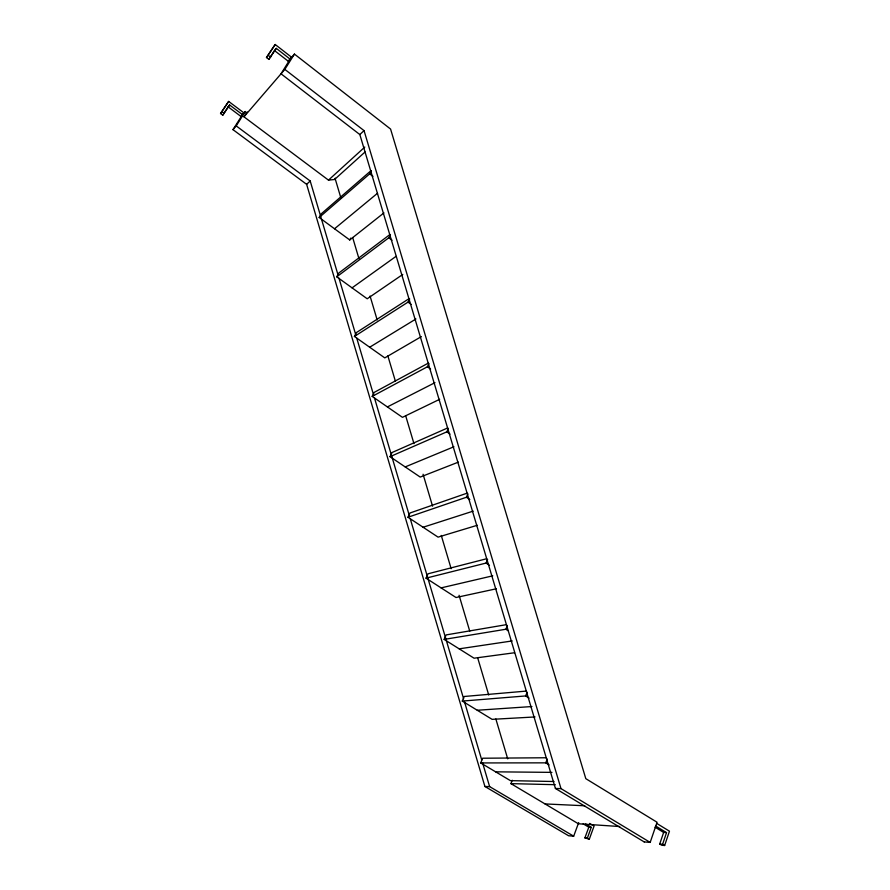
<?xml version="1.0" encoding="UTF-8"?>
<svg xmlns="http://www.w3.org/2000/svg" width="890" height="890" viewBox="0 0 890 890"><rect width="100%" height="100%" fill="white"/><g stroke="black" fill="none" stroke-linecap="round" stroke-linejoin="round"><path stroke-width="1.33" d="M659.712 844.031L662.605 844.265L666.532 832.628L663.64 832.428L659.712 844.031L661.748 845.255L664.641 845.5L669.458 831.193L656.698 823.395M644.215 841.918L650.178 842.407L657.065 822.249L585.809 778.672L390.577 129.061L294.445 54.09L290.607 58.573M584.908 837.879L587.367 838.08L591.26 827.355L588.802 827.188L584.908 837.879L589.302 839.226L594.075 826.042L589.681 823.417M242.091 115.266L232.98 129.64L306.627 184.33L484.905 786.482L568.621 835.766L573.683 836.177L578.689 822.594M546.349 757.757L482.636 758.224L480.711 762.941L545.759 762.852L547.239 759.025M619.729 826.532L578.389 823.773L510.927 783.634L512.262 780.241M526.268 691.096L464.235 696.481L462.277 701.086L525.634 695.947L527.147 692.209M506.532 624.635L446.135 634.915L444.155 639.409L505.843 629.252L507.367 625.614M486.786 558.709L428.023 573.794L426.021 578.166L486.062 563.07L487.609 559.543M477.34 525.267L438.069 537.137L407.976 517.257L466.382 497.265L467.951 493.839M458.439 462.11L420.214 477.073L390.031 456.67L446.825 431.85L448.415 428.502M407.976 517.257L410.001 512.996L467.172 493.138M390.031 456.67L392.078 452.509L447.681 427.945M439.66 399.31L402.458 417.332L372.176 396.406L427.367 366.791L428.98 363.554M372.176 396.406L374.256 392.357L428.312 363.12M421.382 336.598L384.791 357.891L354.42 336.453L408.032 302.111L409.667 298.962M354.42 336.453L356.523 332.504L409.044 298.662M402.781 274.443L367.214 298.773L336.754 276.823L388.797 237.797L390.454 234.738M336.754 276.823L338.879 272.974L389.898 234.548M370.874 170.78L321.334 213.756L319.187 217.494L349.737 239.955L350.771 238.086M319.187 217.494L369.684 173.85L371.353 170.88M247.12 111.862L243.971 116.824L328.477 180.125L334.584 179.491L335.352 178.145M288.304 61.276L291.408 57.116L275.199 44.5L266.477 57.538L268.858 59.374L276.278 48.371L290.129 59.14L288.304 61.276L274.487 50.552L276.278 48.371M291.408 57.116L281.029 73.814L359.838 134.557L555.416 788.462L644.193 841.918M243.971 116.824L284.833 69.398L294.445 54.09M232.98 129.64L236.195 125.902L245.34 111.473L241.034 116.512L228.129 106.856L229.642 105.009L242.581 114.699L243.793 112.785L228.652 101.427L220.542 113.531L222.767 115.188L229.642 105.009M241.034 116.512L243.793 112.785M268.858 59.374L274.487 50.552M266.477 57.538L275.199 44.5M222.767 115.188L228.129 106.856M220.542 113.531L228.652 101.427M306.627 184.33L310.198 180.993L236.195 125.902M359.838 134.557L364.043 130.619L284.833 69.398M328.477 180.125L364.8 147.061M334.584 179.491L365.045 151.99M334.529 228.774L377.582 193.197M349.737 239.955L383.946 212.899M352.062 287.848L396.039 256.365M369.684 347.222L415.93 318.987M387.395 406.919L434.976 382.656M405.195 466.927L453.933 446.758M423.095 527.247L473.191 511.127M441.084 587.89L492.76 575.819M496.342 588.779L456.014 597.513L426.021 578.166M459.173 648.843L512.24 640.933M514.565 652.748L474.059 658.2L444.155 639.409M477.263 710.253L531.931 706.538M535.035 716.951L492.092 719.343L462.277 701.086M495.63 771.83L551.945 772.375M554.025 781.52L510.415 780.641L480.711 762.941M510.927 783.634L555.293 784.691M484.905 786.482L489.622 786.615L573.683 836.177M555.416 788.462L561 788.618L650.178 842.407M545.036 803.926L584.752 805.773M587.367 838.08L589.302 839.226M585.631 823.995L591.26 827.355M583.173 823.828L588.802 827.188M662.605 844.265L664.641 845.5M545.759 762.852L549.141 764.91M655.707 826.02L666.532 832.628M655.007 827.155L663.64 832.428M525.634 695.947L529.038 698.072M505.843 629.252L508.123 630.71M486.062 563.07L489.478 565.339M466.382 497.265L469.82 499.601M446.825 431.85L450.04 434.086M427.367 366.791L430.604 369.094M408.032 302.111L411.269 304.48M388.797 237.797L392.056 240.222M222.044 111.695L224.28 113.353M369.684 173.85L372.943 176.331M268.257 55.369L270.649 57.216M364.043 130.619L561 788.618M335.252 178.99L340.792 197.613M352.663 237.508L358.993 258.79M370.062 296.025L377.182 319.966M387.862 355.878L395.382 381.154M405.662 415.73L413.972 443.665M423.073 474.248L432.562 506.165M441.273 535.435L451.152 568.677M459.073 595.277L469.753 631.188M477.663 657.788L488.732 695.034M495.852 718.975L507.723 758.87M310.198 180.993L338.189 275.5M338.979 278.158L355.944 335.397M356.723 338.055L373.689 395.293M374.479 397.952L409.578 516.411M410.357 519.081L463.601 698.761M464.391 701.431L481.746 759.993M482.525 762.652L489.622 786.615"/></g></svg>
